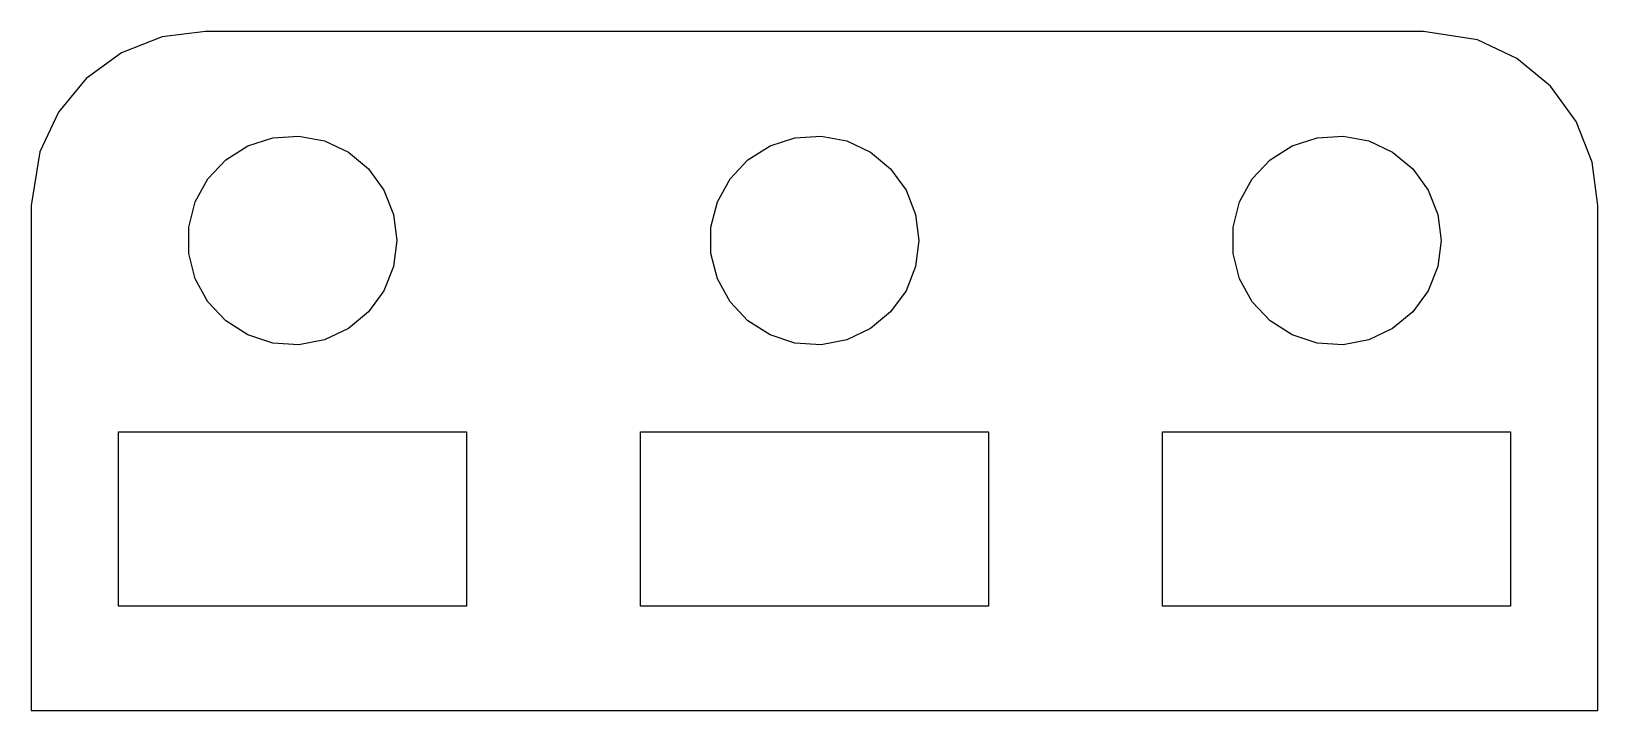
# Model space of a CAD drawing. Header units: metres. Extents: x -22.5 to 22.5, y -13.5 to 6.
import ezdxf

# ---------------------------------------------------------------- set-up
doc = ezdxf.new("R2010")
doc.units = ezdxf.units.M

msp = doc.modelspace()

# ---------------------------------------------------------------- linework, layer by layer
for p, q in [((-17.5, 6), (-18.7435, 5.84291)), ((17.5, 6), (-17.5, 6)), ((19.0451, 5.75528), (17.5, 6)), ((-18.7435, 5.84291), (-19.9088, 5.38153)), ((20.1791, 5.22163), (19.0451, 5.75528)), ((-19.9088, 5.38153), (-20.9227, 4.64484)), ((21.1448, 4.42273), (20.1791, 5.22163)), ((-20.9227, 4.64484), (-21.7216, 3.67914)), ((21.8815, 3.40877), (21.1448, 4.42273)), ((-21.7216, 3.67914), (-22.2553, 2.54509)), ((22.3429, 2.24345), (21.8815, 3.40877)), ((-16.9123, 2.31154), (-16.2773, 2.71448)), ((-16.2773, 2.71448), (-15.5621, 2.94685)), ((-15.5621, 2.94685), (-14.8116, 2.99408)), ((-14.8116, 2.99408), (-14.0729, 2.85316)), ((-14.0729, 2.85316), (-13.3925, 2.53297)), ((-1.91226, 2.31154), (-1.27733, 2.71448)), ((-1.27733, 2.71448), (-0.562134, 2.94685)), ((-0.562134, 2.94685), (0.18837, 2.99408)), ((0.18837, 2.99408), (0.927048, 2.85316)), ((0.927048, 2.85316), (1.60747, 2.53297)), ((13.0877, 2.31154), (13.7227, 2.71448)), ((13.7227, 2.71448), (14.4379, 2.94685)), ((14.4379, 2.94685), (15.1884, 2.99408)), ((15.1884, 2.99408), (15.927, 2.85316)), ((15.927, 2.85316), (16.6075, 2.53297)), ((-22.2553, 2.54509), (-22.5, 1)), ((-17.427, 1.76335), (-16.9123, 2.31154)), ((-13.3925, 2.53297), (-12.8131, 2.05363)), ((-2.42705, 1.76335), (-1.91226, 2.31154)), ((1.60747, 2.53297), (2.1869, 2.05363)), ((12.5729, 1.76335), (13.0877, 2.31154)), ((16.6075, 2.53297), (17.1869, 2.05363)), ((-12.8131, 2.05363), (-12.3711, 1.44525)), ((2.1869, 2.05363), (2.62891, 1.44525)), ((17.1869, 2.05363), (17.6289, 1.44525)), ((22.5, 1), (22.3429, 2.24345)), ((-17.7893, 1.10437), (-17.427, 1.76335)), ((-12.3711, 1.44525), (-12.0942, 0.746063)), ((-2.78932, 1.10437), (-2.42705, 1.76335)), ((2.62891, 1.44525), (2.90575, 0.746063)), ((12.2107, 1.10437), (12.5729, 1.76335)), ((17.6289, 1.44525), (17.9057, 0.746063)), ((-22.5, 1), (-22.5, -13.5)), ((-17.9763, 0.375992), (-17.7893, 1.10437)), ((-2.97633, 0.375992), (-2.78932, 1.10437)), ((12.0237, 0.375992), (12.2107, 1.10437)), ((22.5, -13.5), (22.5, 1)), ((-12.0942, 0.746063), (-12, 0)), ((2.90575, 0.746063), (3, 0)), ((17.9057, 0.746063), (18, 0)), ((-17.9763, -0.375992), (-17.9763, 0.375992)), ((-12, 0), (-12.0942, -0.746063)), ((-2.97633, -0.375992), (-2.97633, 0.375992)), ((3, 0), (2.90575, -0.746063)), ((12.0237, -0.375992), (12.0237, 0.375992)), ((18, 0), (17.9057, -0.746063)), ((-17.7893, -1.10437), (-17.9763, -0.375992)), ((-2.78932, -1.10437), (-2.97633, -0.375992)), ((12.2107, -1.10437), (12.0237, -0.375992)), ((-12.0942, -0.746063), (-12.3711, -1.44525)), ((2.90575, -0.746063), (2.62891, -1.44525)), ((17.9057, -0.746063), (17.6289, -1.44525)), ((-17.427, -1.76335), (-17.7893, -1.10437)), ((-2.42705, -1.76335), (-2.78932, -1.10437)), ((12.5729, -1.76335), (12.2107, -1.10437)), ((-16.9123, -2.31154), (-17.427, -1.76335)), ((-12.3711, -1.44525), (-12.8131, -2.05363)), ((-1.91226, -2.31154), (-2.42705, -1.76335)), ((2.62891, -1.44525), (2.1869, -2.05363)), ((13.0877, -2.31154), (12.5729, -1.76335)), ((17.6289, -1.44525), (17.1869, -2.05363)), ((-12.8131, -2.05363), (-13.3925, -2.53297)), ((2.1869, -2.05363), (1.60747, -2.53297)), ((17.1869, -2.05363), (16.6075, -2.53297)), ((-16.2773, -2.71448), (-16.9123, -2.31154)), ((-13.3925, -2.53297), (-14.0729, -2.85316)), ((-1.27733, -2.71448), (-1.91226, -2.31154)), ((1.60747, -2.53297), (0.927048, -2.85316)), ((13.7227, -2.71448), (13.0877, -2.31154)), ((16.6075, -2.53297), (15.927, -2.85316)), ((-15.5621, -2.94685), (-16.2773, -2.71448)), ((-14.8116, -2.99408), (-15.5621, -2.94685)), ((-14.0729, -2.85316), (-14.8116, -2.99408)), ((-0.562134, -2.94685), (-1.27733, -2.71448)), ((0.18837, -2.99408), (-0.562134, -2.94685)), ((0.927048, -2.85316), (0.18837, -2.99408)), ((14.4379, -2.94685), (13.7227, -2.71448)), ((15.1884, -2.99408), (14.4379, -2.94685)), ((15.927, -2.85316), (15.1884, -2.99408)), ((-20, -10.5), (-20, -5.5)), ((-20, -5.5), (-10, -5.5)), ((-10, -5.5), (-10, -10.5)), ((-5, -10.5), (-5, -5.5)), ((-5, -5.5), (5, -5.5)), ((5, -5.5), (5, -10.5)), ((10, -10.5), (10, -5.5)), ((10, -5.5), (20, -5.5)), ((20, -5.5), (20, -10.5)), ((-10, -10.5), (-20, -10.5)), ((5, -10.5), (-5, -10.5)), ((20, -10.5), (10, -10.5)), ((-22.5, -13.5), (22.5, -13.5))]:
    msp.add_line(p, q)

doc.saveas('drawing.dxf')
